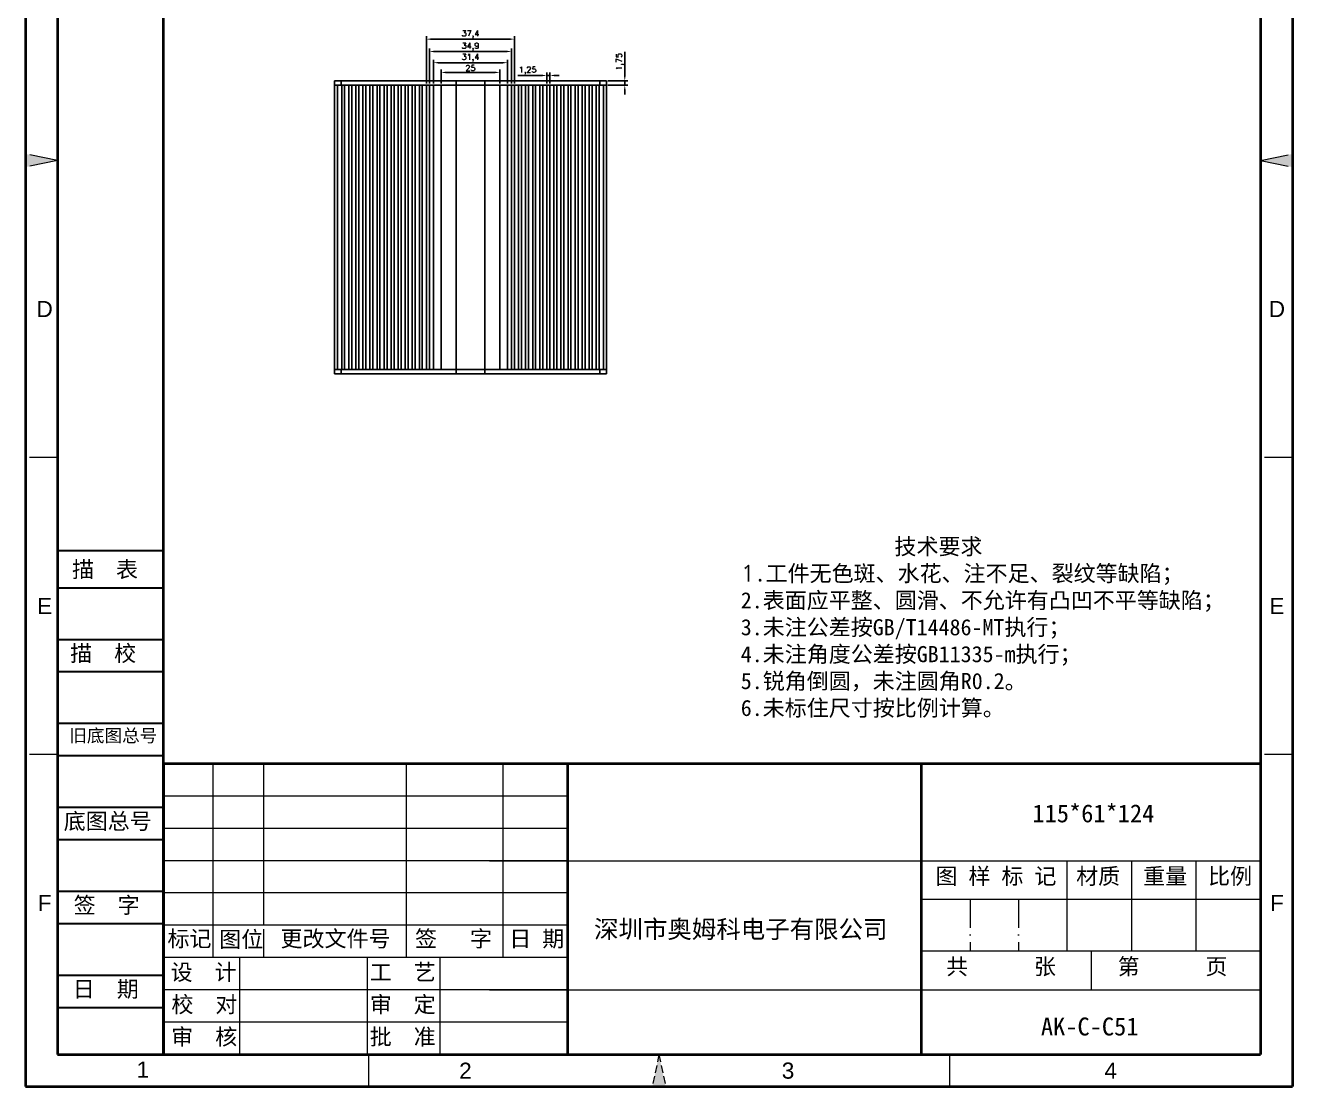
# Model space of a CAD drawing. Header units: millimetres. Extents: x 2598 to 3136, y -275 to 512.
# Drawn here: x 2598 to 3136, y -275 to 176 of the extents above; entities that cross this region are included whole.
import ezdxf
from ezdxf.enums import TextEntityAlignment as Align

# ---------------------------------------------------------------- set-up
doc = ezdxf.new("R2010")
doc.units = ezdxf.units.MM
doc.linetypes.add('ACAD_ISO10W100', pattern=[18, 12, -3, 0, -3])
doc.linetypes.add('HIDDEN2', pattern=[4.7625, 3.175, -1.5875])
for name, color, linetype, lineweight in [('dim', 82, 'Continuous', 9), ('图层1', 7, 'ACAD_ISO10W100', 15), ('图层2', 7, 'Continuous', 30), ('图层3', 7, 'Continuous', 15), ('图层4', 7, 'Continuous', 40), ('图层5', 7, 'HIDDEN2', 15)]:
    doc.layers.add(name, color=color, linetype=linetype, lineweight=lineweight)
doc.layers.add('尺寸线', color=7, linetype='Continuous')
doc.styles.get("Standard").update_dxf_attribs({"font": 'txt', "bigfont": 'gbcbig.shx'})
doc.styles.add('样式 3', font='arial.ttf', dxfattribs={"height": 3.8})
doc.dimstyles.new('ISO-25', dxfattribs={"dimtxt": 2.5, "dimasz": 2.5, "dimexe": 1.25, "dimexo": 0.625, "dimtad": 1, "dimtxsty": 'Standard', "dimcen": 2.5, "dimadec": 0, "dimazin": 0, "dimtfac": 1, "dimtmove": 0, "dimatfit": 3, "dimfxl": 0, "dimarcsym": 0})

# ---------------------------------------------------------------- blocks, each defined once
blk = doc.blocks.new('*D17')
at = {"layer": 'Defpoints', "color": 0}
for p in [(2774.67, 156.08), (2774.67, 150.7), (2799.67, 150.7)]:
    blk.add_point(p, dxfattribs=at)
at = {"layer": 'dim', "color": 0, "lineweight": -2}
for p, q in [((2774.67, 151.32), (2774.67, 157.33)), ((2799.67, 151.32), (2799.67, 157.33)), ((2797.67, 156.08), (2776.67, 156.08))]:
    blk.add_line(p, q, dxfattribs=at)
at = {"layer": 'dim', "color": 0}
for points in [[(2776.67, 156.41), (2776.67, 155.75), (2774.67, 156.08)], [(2797.67, 156.41), (2797.67, 155.75), (2799.67, 156.08)]]:
    blk.add_solid(points, dxfattribs=at)
at = {"layer": 'dim', "color": 0, "insert": (2787.17, 157.96), "char_height": 2.5, "attachment_point": 5}
blk.add_mtext('25', dxfattribs=at)
blk = doc.blocks.new('*D18')
at = {"layer": 'Defpoints', "color": 0}
for p in [(2771.47, 160.22), (2771.47, 150.7), (2802.87, 150.7)]:
    blk.add_point(p, dxfattribs=at)
at = {"layer": 'dim', "color": 0, "lineweight": -2}
for p, q in [((2771.47, 151.32), (2771.47, 161.47)), ((2800.87, 160.22), (2773.47, 160.22)), ((2802.87, 151.32), (2802.87, 161.47))]:
    blk.add_line(p, q, dxfattribs=at)
at = {"layer": 'dim', "color": 0}
for points in [[(2773.47, 160.55), (2773.47, 159.88), (2771.47, 160.22)], [(2800.87, 160.55), (2800.87, 159.88), (2802.87, 160.22)]]:
    blk.add_solid(points, dxfattribs=at)
at = {"layer": 'dim', "color": 0, "insert": (2787.17, 162.3), "char_height": 2.5, "attachment_point": 5}
blk.add_mtext('31,4', dxfattribs=at)
blk = doc.blocks.new('*D19')
at = {"layer": 'Defpoints', "color": 0}
for p in [(2769.72, 164.97), (2769.72, 150.7), (2804.62, 150.7)]:
    blk.add_point(p, dxfattribs=at)
at = {"layer": 'dim', "color": 0, "lineweight": -2}
for p, q in [((2769.72, 151.32), (2769.72, 166.22)), ((2802.62, 164.97), (2771.72, 164.97)), ((2804.62, 151.32), (2804.62, 166.22))]:
    blk.add_line(p, q, dxfattribs=at)
at = {"layer": 'dim', "color": 0}
for points in [[(2771.72, 165.3), (2771.72, 164.64), (2769.72, 164.97)], [(2802.62, 165.3), (2802.62, 164.64), (2804.62, 164.97)]]:
    blk.add_solid(points, dxfattribs=at)
at = {"layer": 'dim', "color": 0, "insert": (2787.17, 167.05), "char_height": 2.5, "attachment_point": 5}
blk.add_mtext('34,9', dxfattribs=at)
blk = doc.blocks.new('*D20')
at = {"layer": 'Defpoints', "color": 0}
for p in [(2768.47, 170.21), (2768.47, 150.7), (2805.87, 150.7)]:
    blk.add_point(p, dxfattribs=at)
at = {"layer": 'dim', "color": 0, "lineweight": -2}
for p, q in [((2768.47, 151.32), (2768.47, 171.46)), ((2803.87, 170.21), (2770.47, 170.21)), ((2805.87, 151.32), (2805.87, 171.46))]:
    blk.add_line(p, q, dxfattribs=at)
at = {"layer": 'dim', "color": 0}
for points in [[(2770.47, 170.54), (2770.47, 169.87), (2768.47, 170.21)], [(2803.87, 170.54), (2803.87, 169.87), (2805.87, 170.21)]]:
    blk.add_solid(points, dxfattribs=at)
at = {"layer": 'dim', "color": 0, "insert": (2787.17, 172.29), "char_height": 2.5, "attachment_point": 5}
blk.add_mtext('37,4', dxfattribs=at)
blk = doc.blocks.new('*D21')
at = {"layer": 'Defpoints', "color": 0}
for p in [(2819.62, 154.8), (2819.62, 150.7), (2820.87, 150.7)]:
    blk.add_point(p, dxfattribs=at)
at = {"layer": 'dim', "color": 0, "lineweight": -2}
for p, q in [((2817.62, 154.8), (2807.28, 154.8)), ((2819.62, 151.32), (2819.62, 156.05)), ((2820.87, 154.8), (2819.62, 154.8)), ((2820.87, 151.32), (2820.87, 156.05)), ((2822.87, 154.8), (2824.87, 154.8))]:
    blk.add_line(p, q, dxfattribs=at)
at = {"layer": 'dim', "color": 0}
for points in [[(2817.62, 155.13), (2817.62, 154.47), (2819.62, 154.8)], [(2822.87, 155.13), (2822.87, 154.47), (2820.87, 154.8)]]:
    blk.add_solid(points, dxfattribs=at)
at = {"layer": 'dim', "color": 0, "insert": (2811.45, 156.88), "char_height": 2.5, "attachment_point": 5}
blk.add_mtext('1,25', dxfattribs=at)
blk = doc.blocks.new('*D43')
at = {"layer": 'Defpoints', "color": 0}
for p in [(2844.92, 152.45), (2852.72, 152.45), (2844.92, 150.7)]:
    blk.add_point(p, dxfattribs=at)
at = {"layer": 'dim', "color": 0, "lineweight": -2}
for p, q in [((2852.72, 154.45), (2852.72, 164.78)), ((2845.54, 152.45), (2853.97, 152.45)), ((2852.72, 150.7), (2852.72, 152.45)), ((2845.54, 150.7), (2853.97, 150.7)), ((2852.72, 148.7), (2852.72, 146.7))]:
    blk.add_line(p, q, dxfattribs=at)
at = {"layer": 'dim', "color": 0}
for points in [[(2852.39, 154.45), (2853.06, 154.45), (2852.72, 152.45)], [(2852.39, 148.7), (2853.06, 148.7), (2852.72, 150.7)]]:
    blk.add_solid(points, dxfattribs=at)
at = {"layer": 'dim', "color": 0, "insert": (2850.64, 160.62), "char_height": 2.5, "attachment_point": 5, "rotation": 90}
blk.add_mtext('1,75', dxfattribs=at)

msp = doc.modelspace()

# ---------------------------------------------------------------- hatches: boundary and pattern name
at = {"layer": '图层1'}
for points in [[(2611.786, 118.684), (2598.08, 121.505), (2598.08, 115.863)], [(3122.733, 118.684), (3136.438, 121.505), (3136.438, 115.863)]]:
    msp.add_hatch(color=0, dxfattribs=at).paths.add_polyline_path(points)
at = {"layer": '图层5'}
msp.add_hatch(color=0, dxfattribs=at).paths.add_polyline_path([(2867.259, -260.826), (2864.438, -274.532), (2870.08, -274.532)])

# ---------------------------------------------------------------- linework, layer by layer
for p, q in [((2844.916, 152.45), (2729.416, 152.45)), ((2729.416, 152.45), (2729.416, 150.6)), ((2732.216, 152.45), (2732.216, 150.7)), ((2781.066, 152.45), (2781.066, 150.6)), ((2793.266, 152.45), (2793.266, 150.6)), ((2842.116, 152.45), (2842.116, 150.7)), ((2844.916, 150.6), (2844.916, 152.45)), ((2729.416, 150.7), (2844.916, 150.7)), ((2729.416, 150.6), (2729.416, 30)), ((2730.716, 150.7), (2730.716, 29.9)), ((2732.466, 150.7), (2732.466, 29.9)), ((2733.716, 150.7), (2733.716, 29.9)), ((2735.466, 150.7), (2735.466, 29.9)), ((2736.716, 150.7), (2736.716, 29.9)), ((2738.466, 150.7), (2738.466, 29.9)), ((2739.716, 150.7), (2739.716, 29.9)), ((2741.466, 150.7), (2741.466, 29.9)), ((2742.716, 150.7), (2742.716, 29.9)), ((2744.466, 150.7), (2744.466, 29.9)), ((2745.716, 150.7), (2745.716, 29.9)), ((2747.466, 150.7), (2747.466, 29.9)), ((2748.716, 150.7), (2748.716, 29.9)), ((2750.466, 150.7), (2750.466, 29.9)), ((2751.716, 150.7), (2751.716, 29.9)), ((2753.466, 150.7), (2753.466, 29.9)), ((2754.716, 150.7), (2754.716, 29.9)), ((2756.466, 150.7), (2756.466, 29.9)), ((2757.716, 150.7), (2757.716, 29.9)), ((2759.466, 150.7), (2759.466, 29.9)), ((2760.716, 150.7), (2760.716, 29.9)), ((2762.466, 150.7), (2762.466, 29.9)), ((2763.716, 150.7), (2763.716, 29.9)), ((2765.466, 150.7), (2765.466, 29.9)), ((2766.716, 150.7), (2766.716, 29.9)), ((2768.466, 150.7), (2768.466, 29.9)), ((2769.716, 150.7), (2769.716, 29.9)), ((2771.466, 150.7), (2771.466, 29.9)), ((2774.666, 150.7), (2774.666, 29.9)), ((2781.066, 150.6), (2781.066, 30)), ((2793.266, 150.6), (2793.266, 30)), ((2799.666, 150.7), (2799.666, 29.9)), ((2802.866, 150.7), (2802.866, 29.9)), ((2804.616, 150.7), (2804.616, 29.9)), ((2805.866, 150.7), (2805.866, 29.9)), ((2807.616, 150.7), (2807.616, 29.9)), ((2808.866, 150.7), (2808.866, 29.9)), ((2810.616, 150.7), (2810.616, 29.9)), ((2811.866, 150.7), (2811.866, 29.9)), ((2813.616, 150.7), (2813.616, 29.9)), ((2814.866, 150.7), (2814.866, 29.9)), ((2816.616, 150.7), (2816.616, 29.9)), ((2817.866, 150.7), (2817.866, 29.9)), ((2819.616, 150.7), (2819.616, 29.9)), ((2820.866, 150.7), (2820.866, 29.9)), ((2822.616, 150.7), (2822.616, 29.9)), ((2823.866, 150.7), (2823.866, 29.9)), ((2825.616, 150.7), (2825.616, 29.9)), ((2826.866, 150.7), (2826.866, 29.9)), ((2828.616, 150.7), (2828.616, 29.9)), ((2829.866, 150.7), (2829.866, 29.9)), ((2831.616, 150.7), (2831.616, 29.9)), ((2832.866, 150.7), (2832.866, 29.9)), ((2834.616, 150.7), (2834.616, 29.9)), ((2835.866, 150.7), (2835.866, 29.9)), ((2837.616, 150.7), (2837.616, 29.9)), ((2838.866, 150.7), (2838.866, 29.9)), ((2840.616, 150.7), (2840.616, 29.9)), ((2841.866, 150.7), (2841.866, 29.9)), ((2843.616, 150.7), (2843.616, 29.9)), ((2844.916, 150.6), (2844.916, 30)), ((2729.416, 28.15), (2729.416, 30)), ((2729.416, 29.9), (2844.916, 29.9)), ((2844.916, 28.15), (2729.416, 28.15)), ((2732.216, 28.15), (2732.216, 29.9)), ((2781.066, 28.15), (2781.066, 30)), ((2793.266, 28.15), (2793.266, 30)), ((2842.116, 28.15), (2842.116, 29.9)), ((2844.916, 30), (2844.916, 28.15))]:
    msp.add_line(p, q)
at = {"layer": '图层1', "color": 0}
for p, q in [((2611.786, 118.684), (2598.08, 121.505)), ((2611.786, 118.684), (2598.08, 115.863)), ((3122.733, 118.684), (3136.438, 121.505)), ((3122.733, 118.684), (3136.438, 115.863)), ((2611.786, -7.408), (2598.08, -7.408)), ((3136.438, -7.408), (3122.733, -7.408)), ((2611.786, -133.5), (2598.08, -133.5)), ((3136.438, -133.5), (3122.733, -133.5)), ((2999.382, -195.039), (2999.382, -216.968)), ((3019.94, -195.039), (3019.94, -216.968)), ((2699.352, -219.709), (2699.352, -206.003)), ((2699.352, -219.709), (2699.352, -206.003))]:
    msp.add_line(p, q, dxfattribs=at)
at = {"layer": '图层2', "color": 0}
for p, q in [((2656.771, -47.018), (2611.786, -47.018)), ((2656.771, -62.836), (2611.786, -62.836)), ((2656.771, -62.836), (2632.874, -62.836)), ((2656.771, -84.765), (2611.786, -84.765)), ((2656.771, -98.471), (2611.786, -98.471)), ((2656.771, -98.471), (2632.874, -98.471)), ((2656.771, -98.471), (2632.874, -98.471)), ((2656.771, -120.4), (2611.786, -120.4)), ((2656.771, -134.105), (2611.786, -134.105)), ((2656.771, -134.105), (2632.874, -134.105)), ((2656.771, -156.034), (2611.786, -156.034)), ((2656.771, -169.74), (2611.786, -169.74)), ((2656.771, -169.74), (2632.874, -169.74)), ((2656.771, -191.669), (2611.786, -191.669)), ((2656.771, -205.375), (2611.786, -205.375)), ((2656.771, -205.375), (2632.874, -205.375)), ((2656.771, -227.304), (2611.786, -227.304)), ((2656.771, -241.01), (2611.786, -241.01))]:
    msp.add_line(p, q, dxfattribs=at)
at = {"layer": '图层3', "color": 0}
for p, q in [((2677.852, -219.709), (2677.852, -137.475)), ((2699.352, -206.003), (2699.352, -137.475)), ((2759.965, -219.546), (2759.965, -137.475)), ((2801.082, -219.508), (2801.082, -137.475)), ((2828.493, -151.181), (2656.771, -151.181)), ((2828.493, -164.886), (2656.771, -164.886)), ((2828.493, -164.886), (2656.771, -164.886)), ((2828.493, -178.592), (2656.771, -178.592)), ((2795.206, -178.592), (3122.733, -178.592)), ((3040.499, -178.592), (3040.499, -216.968)), ((3067.91, -178.592), (3067.91, -216.968)), ((3095.321, -178.592), (3095.321, -216.968)), ((2828.493, -192.298), (2656.771, -192.298)), ((3122.733, -195.039), (2978.823, -195.039)), ((3040.499, -195.039), (3040.499, -216.968)), ((2828.493, -206.003), (2656.771, -206.003)), ((2828.493, -219.709), (2656.771, -219.709)), ((2689.146, -260.826), (2689.146, -219.709)), ((2743.456, -260.826), (2743.456, -219.546)), ((2774.367, -260.663), (2774.367, -219.546)), ((3122.733, -216.968), (2978.823, -216.968)), ((3050.778, -216.968), (3050.778, -233.415)), ((2828.493, -233.415), (2656.771, -233.415)), ((2828.493, -233.415), (2657.517, -233.415)), ((2795.206, -233.415), (3122.733, -233.415)), ((2656.771, -241.01), (2656.383, -241.01)), ((2828.493, -247.12), (2656.771, -247.12)), ((2743.908, -260.826), (2743.908, -274.532)), ((2990.61, -260.826), (2990.61, -274.532)), ((2990.61, -260.826), (2990.61, -274.532))]:
    msp.add_line(p, q, dxfattribs=at)
at = {"layer": '图层4', "color": 0}
for p, q in [((2656.771, -260.826), (2656.771, 498.194)), ((2656.771, -137.475), (2656.771, -260.826)), ((3122.733, -137.475), (2656.771, -137.475)), ((2916.51, -137.475), (2669.808, -137.475)), ((2828.493, -260.826), (2828.493, -137.475)), ((2978.823, -260.826), (2978.823, -137.475)), ((2656.771, -195.039), (2656.771, -260.826))]:
    msp.add_line(p, q, dxfattribs=at)
at = {"layer": '图层5', "color": 0}
for p, q in [((2828.493, -219.709), (2656.771, -219.709)), ((2867.259, -260.826), (2864.438, -274.532)), ((2867.259, -260.826), (2870.08, -274.532))]:
    msp.add_line(p, q, dxfattribs=at)
at = {"layer": '尺寸线', "color": 0, "lineweight": 40}
for p, q in [((2598.08, 511.899), (2598.08, -274.532)), ((3136.438, 511.899), (3136.438, -274.532)), ((2611.786, 498.194), (2611.786, -260.826)), ((3122.733, 498.194), (3122.733, -260.826)), ((2611.786, -260.826), (3122.733, -260.826)), ((2598.08, -274.532), (3136.438, -274.532))]:
    msp.add_line(p, q, dxfattribs=at)

# ---------------------------------------------------------------- texts
at = {"layer": '图层1', "color": 0, "style": '样式 3'}
for s, p in [('D', (2606.28, 55.638)), ('D', (3129.757, 55.638)), ('E', (2606.28, -70.454)), ('E', (3129.757, -70.454)), ('F', (2606.28, -196.547)), ('F', (3129.757, -196.547))]:
    msp.add_text(s, height=6.853, dxfattribs=at).set_placement(p, align=Align.MIDDLE)
at = {"layer": '图层1', "color": 0, "attachment_point": 1}
for s, insert, char_height, width in [('{\\fSimSun|b0|i0|c134|p2;115*61*124}', (3025.888, -154.698), 7.61426, 143.87381), ('{\\fSimSun|b0|i0|c134|p2;图 样 标 记}', (2984.71, -181.702), 6.85283, 85.01981), ('{\\fSimSun|b0|i0|c134|p2;材质 }', (3044.479, -181.731), 6.85283, 57.15345), ('{\\fSimSun|b0|i0|c134|p2;深圳市奥姆科电子有限公司}', (2839.675, -203.843), 7.61426, 143.87381), ('{\\fSimSun|b0|i0|c134|p2;标记}', (2658.454, -208.277), 6.85283, 19.18793), ('{\\fSimSun|b0|i0|c134|p2;图位}', (2680.461, -208.554), 6.85283, 19.18793), ('{\\fSimSun|b0|i0|c134|p2;更改文件号}', (2706.479, -208.277), 6.85283, 57.15345), ('{\\fSimSun|b0|i0|c134|p2;AK-C-C51}', (3029.499, -245.194), 7.61426, 94.46646), ('{\\fSimSun|b0|i0|c134|p2;审  核}', (2660.067, -249.912), 6.85283, 55.57182), ('{\\fSimSun|b0|i0|c134|p2;批  准}', (2744.375, -249.912), 6.85283, 57.15345)]:
    msp.add_mtext(s, dxfattribs=dict(at, insert=insert, char_height=char_height, width=width))
at = {"layer": '图层2', "color": 0, "attachment_point": 1}
for s, insert, char_height, width in [('{\\fSimSun|b0|i0|c134|p2;描\\fSimSun|b0|i0|c0|p2;  \\fSimSun|b0|i0|c134|p2;表}', (2617.91, -51.483), 6.85275, 76.78976), ('{\\fSimSun|b0|i0|c134|p2;描\\fSimSun|b0|i0|c0|p2;  \\fSimSun|b0|i0|c134|p2;校}', (2617.13, -87.118), 6.85275, 76.78976), ('{\\fSimSun|b0|i0|c134|p2;旧底图总号}', (2616.744, -122.752), 5.48227, 76.78976), ('{\\fSimSun|b0|i0|c134|p2;底图总号}', (2614.368, -158.386), 6.85275, 76.78976), ('{\\fSimSun|b0|i0|c134|p2;重量 }', (3072.932, -181.731), 6.85283, 57.15345), ('{\\fSimSun|b0|i0|c134|p2;比例 }', (3100.503, -181.731), 6.85283, 57.15345), ('{\\fSimSun|b0|i0|c134|p2;签\\fSimSun|b0|i0|c0|p2;  \\fSimSun|b0|i0|c134|p2;字}', (2618.612, -194.021), 6.85275, 76.78976), ('{\\fSimSun|b0|i0|c134|p2;签   字}', (2763.624, -208.277), 6.85283, 57.15345), ('{\\fSimSun|b0|i0|c134|p2;日 期}', (2803.655, -208.277), 6.85283, 57.15345), ('{\\fSimSun|b0|i0|c134|p2;共      张}', (2989.226, -220.078), 6.85283, 75.82026), ('{\\fSimSun|b0|i0|c134|p2;第      页}', (3062.093, -220.078), 6.85283, 70.37613), ('{\\fSimSun|b0|i0|c134|p2;设  计}', (2659.801, -222.5), 6.85283, 53.12042), ('{\\fSimSun|b0|i0|c134|p2;工  艺}', (2744.375, -222.5), 6.85283, 57.15345), ('{\\fSimSun|b0|i0|c134|p2;日\\fSimSun|b0|i0|c0|p2;  \\fSimSun|b0|i0|c134|p2;期}', (2618.222, -229.655), 6.85275, 76.78976), ('{\\fSimSun|b0|i0|c134|p2;校  对}', (2660.131, -236.206), 6.85283, 49.68798), ('{\\fSimSun|b0|i0|c134|p2;审  定}', (2744.375, -236.206), 6.85283, 57.15345)]:
    msp.add_mtext(s, dxfattribs=dict(at, insert=insert, char_height=char_height, width=width))
at = {"layer": '图层3', "color": 0, "insert": (2901.999, -41.77), "char_height": 6.85283, "width": 324.57992, "attachment_point": 1}
msp.add_mtext('{\\fSimSun|b0|i0|c134|p54;              技术要求\\P}1{\\fSimSun|b0|i0|c134|p54;.工件无色斑、水花、注不足、裂纹等缺陷；\\P2.表面应平整、圆滑、不允许有凸凹不平等缺陷；\\P3.未注公差按GB/T14486-MT执行；\\P4.未注角度公差按GB11335-m执行；\\P5.锐角倒圆，未注圆角R0.2。}\\P{\\fSimSun|b0|i0|c134|p2;6.未标住尺寸按比例计算。}', dxfattribs=at)
at = {"layer": '图层5', "color": 0, "style": '样式 3'}
for s, p in [('1', (2647.968, -267.32)), ('2', (2785.025, -267.729)), ('3', (2922.082, -267.729)), ('4', (3059.138, -267.729))]:
    msp.add_text(s, height=6.853, dxfattribs=at).set_placement(p, align=Align.MIDDLE)

# ---------------------------------------------------------------- dimensions: what is measured, and where the dimension line sits
at = {"layer": 'dim'}
for base, p1, p2, picture, middle in [((2768.466, 170.208), (2805.866, 150.7), (2768.466, 150.7), '*D20', (2787.166, 172.291)), ((2769.716, 164.971), (2804.616, 150.7), (2769.716, 150.7), '*D19', (2787.166, 167.054)), ((2771.466, 160.215), (2802.866, 150.7), (2771.466, 150.7), '*D18', (2787.166, 162.299)), ((2774.666, 156.081), (2799.666, 150.7), (2774.666, 150.7), '*D17', (2787.166, 157.956)), ((2819.616, 154.801), (2820.866, 150.7), (2819.616, 150.7), '*D21', (2811.45, 156.884))]:
    dim = msp.add_linear_dim(base=base, p1=p1, p2=p2, dimstyle='ISO-25', override={"dimasz": 2}, dxfattribs=at)
    dim.commit()
    dim.dimension.update_dxf_attribs({"geometry": picture, "text_midpoint": middle})
dim = msp.add_linear_dim(base=(2852.724, 152.45), p1=(2844.916, 150.7), p2=(2844.916, 152.45), angle=90, dimstyle='ISO-25', override={"dimasz": 2}, dxfattribs=at)
dim.commit()
dim.dimension.update_dxf_attribs({"geometry": '*D43', "text_midpoint": (2850.641, 160.616)})

doc.saveas('drawing.dxf')
